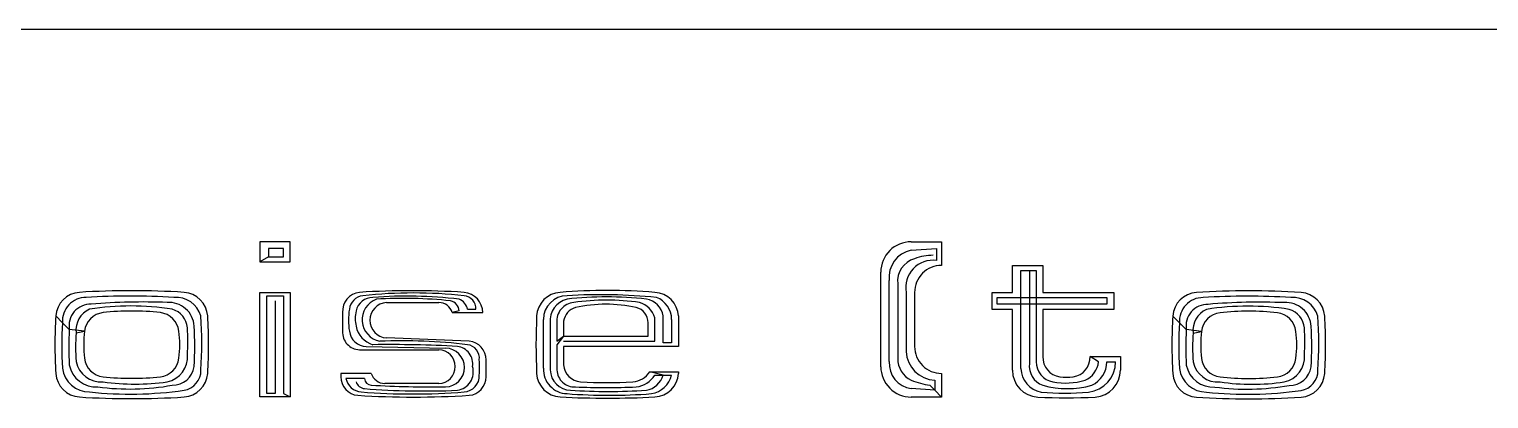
# Model space of a CAD drawing. Header units: millimetres. Extents: x 0 to 494, y 0 to 44.
# Drawn here: x 303.65 to 329.62, y 37.02 to 43.6 of the extents above; entities that cross this region are included whole.
import ezdxf

# ---------------------------------------------------------------- set-up
doc = ezdxf.new("R2010")
doc.units = ezdxf.units.MM
doc.layers.add('Contour', color=7, linetype='CONTINUOUS')
doc.layers.add('Engraving', color=7, linetype='CONTINUOUS')

msp = doc.modelspace()

# ---------------------------------------------------------------- linework, layer by layer
at = {"layer": 'Contour', "color": 7, "linetype": 'CONTINUOUS'}
msp.add_line((1.27, 43.6), (481.73, 43.6), dxfattribs=at)
at = {"layer": 'Engraving', "color": 7, "linetype": 'CONTINUOUS'}
for p, q in [((308.29308, 39.817), (307.75249, 39.817)), ((307.75249, 39.817), (307.75249, 39.45661)), ((308.29308, 39.45661), (308.29308, 39.817)), ((319.34208, 39.816), (319.88266, 39.816)), ((319.88266, 39.816), (319.88266, 39.39554)), ((307.90265, 39.54671), (307.75249, 39.45661)), ((308.17295, 39.69687), (307.90265, 39.69687)), ((307.90265, 39.69687), (307.90265, 39.54671)), ((307.90265, 39.54671), (308.17295, 39.54671)), ((308.17295, 39.54671), (308.17295, 39.69687)), ((319.34208, 39.66584), (319.79257, 39.69587)), ((319.79257, 39.69587), (319.79257, 39.48564)), ((307.75249, 39.45661), (308.29308, 39.45661)), ((318.80149, 37.59359), (318.80149, 39.27541)), ((321.14388, 38.91402), (321.14388, 39.39454)), ((321.14388, 39.39454), (321.68447, 39.39454)), ((321.29404, 37.56255), (321.29404, 39.30445)), ((321.29404, 39.30445), (321.56434, 39.30445)), ((321.44421, 39.30445), (321.44421, 37.65265)), ((321.56434, 39.30445), (321.56434, 38.70379)), ((321.68447, 39.39454), (321.68447, 38.91402)), ((318.95165, 37.68368), (318.95165, 39.12525)), ((319.10182, 39.06518), (319.10182, 37.74375)), ((307.75249, 37.054), (307.75249, 38.91602)), ((307.75249, 38.91602), (308.29308, 38.91602)), ((307.87262, 37.11407), (307.87262, 38.85596)), ((307.87262, 38.85596), (308.17295, 38.85596)), ((308.02278, 38.76586), (308.02278, 37.11407)), ((308.17295, 38.85596), (308.17295, 37.11407)), ((308.29308, 38.91602), (308.29308, 37.054)), ((310.00437, 38.73583), (310.93538, 38.73583)), ((319.25198, 38.91502), (319.25198, 37.86388)), ((319.40214, 38.91502), (319.40214, 37.95398)), ((320.78349, 38.6137), (320.78349, 38.91402)), ((320.78349, 38.91402), (321.14388, 38.91402)), ((320.87359, 38.70379), (320.87359, 38.82392)), ((320.87359, 38.82392), (322.82571, 38.82392)), ((321.56434, 38.70379), (320.87359, 38.70379)), ((322.82571, 38.70379), (321.56434, 38.70379)), ((321.56434, 38.70379), (321.56434, 37.68268)), ((321.68447, 38.91402), (322.94584, 38.91402)), ((322.82571, 38.82392), (322.82571, 38.70379)), ((322.94584, 38.91402), (322.94584, 38.6137)), ((304.23965, 38.37543), (304.11952, 38.49557)), ((309.22352, 38.55563), (309.22352, 38.22527)), ((311.29577, 38.58566), (311.17564, 38.55563)), ((311.17564, 38.55563), (311.71623, 38.55563)), ((311.44593, 38.6157), (311.5961, 38.6157)), ((314.77877, 38.04508), (314.77877, 38.46553)), ((314.92893, 38.01504), (314.92893, 38.49557)), ((315.19923, 38.49557), (315.19923, 37.95498)), ((321.14388, 38.6137), (320.78349, 38.6137)), ((321.14388, 37.53252), (321.14388, 38.6137)), ((322.94584, 38.6137), (321.68447, 38.6137)), ((321.68447, 38.6137), (321.68447, 37.77278)), ((324.11665, 38.37243), (323.99652, 38.49257)), ((304.35978, 38.2553), (304.23965, 38.37543)), ((304.63008, 38.22527), (304.35978, 38.2553)), ((304.47991, 38.19524), (304.63008, 38.22527)), ((312.79662, 37.56455), (312.79662, 38.4355)), ((312.91675, 38.37543), (312.91675, 37.53452)), ((313.03688, 38.37543), (313.03688, 38.04508)), ((313.15701, 38.40547), (313.15701, 38.13517)), ((314.65864, 38.13517), (314.65864, 38.37543)), ((315.0791, 38.4355), (315.0791, 38.01504)), ((324.23678, 38.2523), (324.11665, 38.37243)), ((324.50708, 38.22227), (324.23678, 38.2523)), ((324.35691, 38.19224), (324.50708, 38.22227)), ((309.64398, 37.95498), (311.05551, 37.92495)), ((311.47597, 38.04508), (310.00437, 38.10514)), ((313.03688, 38.04508), (313.15701, 38.13517)), ((313.15701, 38.13517), (313.03688, 37.98501)), ((313.03688, 37.98501), (313.03688, 37.53452)), ((313.15701, 38.13517), (314.65864, 38.13517)), ((313.15701, 38.04508), (314.77877, 38.04508)), ((315.19923, 37.95498), (313.15701, 37.95498)), ((313.15701, 37.95498), (313.15701, 37.62462)), ((315.0791, 38.01504), (314.92893, 38.01504)), ((309.52385, 37.89491), (310.93538, 37.89491)), ((311.77629, 37.41439), (311.77629, 37.71472)), ((322.67554, 37.68268), (322.52538, 37.77278)), ((322.52538, 37.77278), (323.06597, 37.77278)), ((322.82571, 37.68268), (322.97587, 37.68268)), ((323.06597, 37.77278), (323.06597, 37.53252)), ((309.73408, 37.47446), (309.19349, 37.47446)), ((309.19349, 37.47446), (309.19349, 37.41439)), ((314.92893, 37.44442), (314.68867, 37.50449)), ((314.68867, 37.50449), (315.19923, 37.50449)), ((314.77877, 37.44442), (315.0791, 37.44442)), ((315.19923, 37.50449), (315.19923, 37.47446)), ((319.88266, 37.47346), (319.88266, 37.053)), ((309.61395, 37.38436), (309.28359, 37.38436)), ((310.93538, 37.29426), (309.97434, 37.29426)), ((319.76253, 37.17313), (319.34208, 37.20316)), ((319.67243, 37.26323), (319.76253, 37.17313)), ((319.76253, 37.35333), (319.76253, 37.17313)), ((319.76253, 37.17313), (319.88266, 37.053)), ((308.29308, 37.054), (307.75249, 37.054)), ((308.02278, 37.11407), (307.87262, 37.11407)), ((308.17295, 37.11407), (308.29308, 37.054)), ((319.88266, 37.053), (319.34208, 37.053))]:
    msp.add_line(p, q, dxfattribs=at)
for centre, radius, start, end in [((319.33922, 39.27826), 0.53774, 89.69622, 180.30378), ((319.43693, 39.18605), 0.48907, 101.18315, 187.14154), ((319.51462, 39.11534), 0.41584, 105.69305, 186.92682), ((319.73346, 39.00026), 0.48897, 83.05771, 190.03861), ((319.72482, 38.67944), 0.89634, 89.50935, 111.10034), ((319.88013, 38.91756), 0.47799, 89.69622, 180.30378), ((304.56814, 38.46741), 0.4495, 93.59155, 176.40845), ((304.65563, 38.40865), 0.4173, 89.38526, 184.5646), ((304.74017, 38.32006), 0.38586, 88.50968, 189.66155), ((305.47099, 24.15089), 14.79446, 86.39201, 93.60799), ((305.44096, 26.44226), 12.40826, 86.39201, 93.60799), ((305.66409, 28.00418), 10.74056, 87.66504, 94.88102), ((306.13392, 38.28787), 0.44911, 3.51029, 94.11786), ((306.25824, 38.36428), 0.46308, 16.46988, 94.51308), ((306.37384, 38.46741), 0.4495, 3.59155, 86.40845), ((309.56187, 38.57901), 0.33915, 96.43613, 183.95273), ((309.61202, 38.58759), 0.26983, 95.9784, 174.0216), ((309.76218, 38.5205), 0.30543, 89.63821, 167.68141), ((310.45486, 24.15089), 14.79446, 86.39201, 93.60799), ((309.96473, 38.42933), 0.39259, 110.97863, 258.16921), ((310.48489, 30.70763), 8.19799, 83.69031, 96.30969), ((310.0249, 38.42048), 0.31601, 93.72524, 266.27476), ((310.37137, 30.72395), 8.1247, 83.46695, 94.28645), ((310.29448, 30.40277), 8.40629, 84.1889, 93.2072), ((310.93419, 38.48397), 0.25186, 16.53111, 89.7291), ((311.10627, 38.58041), 0.18957, 1.5876, 78.02354), ((311.19729, 38.56116), 0.25455, 12.37088, 67.24026), ((311.35767, 38.55856), 0.35857, 359.53125, 445.48964), ((311.36553, 38.62605), 0.2308, 357.42762, 444.94423), ((313.1186, 38.47391), 0.44264, 92.8041, 177.1959), ((313.22053, 38.43205), 0.42392, 90.46682, 179.53318), ((313.31905, 38.40557), 0.40342, 104.64107, 184.28357), ((313.36534, 38.40705), 0.32998, 94.89065, 185.49821), ((313.93786, 28.25298), 10.69615, 85.49085, 94.50915), ((313.92284, 32.41303), 6.42176, 83.69031, 96.30969), ((313.82253, 28.74913), 10.12494, 84.40993, 93.42823), ((313.92284, 34.62459), 4.15274, 81.89289, 98.10711), ((313.90783, 36.22358), 2.48174, 77.41866, 102.58134), ((314.39247, 38.34952), 0.40335, 16.71531, 73.28469), ((314.57657, 38.44353), 0.35619, 8.401, 81.599), ((314.75712, 38.47391), 0.44264, 2.8041, 87.1959), ((314.65608, 38.43142), 0.42304, 0.55311, 68.8372), ((324.44514, 38.46441), 0.4495, 93.59155, 176.40845), ((324.53263, 38.40565), 0.4173, 89.38526, 184.5646), ((324.61717, 38.31706), 0.38586, 88.50968, 189.66155), ((325.34799, 24.14789), 14.79446, 86.39201, 93.60799), ((325.31796, 26.43926), 12.40826, 86.39201, 93.60799), ((325.54109, 28.00118), 10.74056, 87.66504, 94.88102), ((326.01092, 38.28487), 0.44911, 3.51029, 94.11786), ((326.13524, 38.36128), 0.46308, 16.46988, 94.51308), ((326.25084, 38.46441), 0.4495, 3.59155, 86.40845), ((312.21653, 37.98501), 8.11309, 176.39201, 183.60799), ((304.89171, 38.2388), 0.41409, 114.47136, 186.03887), ((305.00503, 38.18068), 0.37759, 96.78203, 173.21797), ((305.45597, 33.97234), 4.70129, 80.99562, 99.00438), ((305.47099, 33.93824), 4.64553, 83.69031, 96.30969), ((305.93695, 38.18068), 0.37759, 6.78203, 83.21797), ((306.08333, 38.25122), 0.38026, 5.14736, 73.43145), ((299.08161, 38.01504), 7.63585, 356.39201, 363.60799), ((298.72545, 37.98501), 8.11309, 356.39201, 363.60799), ((310.57556, 38.42048), 1.24728, 170.99562, 189.00438), ((310.06932, 38.45052), 0.62044, 167.41866, 192.58134), ((323.47719, 37.98501), 10.81276, 177.29362, 182.70638), ((313.4508, 38.36051), 0.2972, 106.32832, 171.29983), ((314.38676, 38.38088), 0.27193, 358.85338, 436.89658), ((332.09353, 37.98201), 8.11309, 176.39201, 183.60799), ((324.76871, 38.2358), 0.41409, 114.47136, 186.03887), ((324.88203, 38.17768), 0.37759, 96.78203, 173.21797), ((325.33297, 33.96934), 4.70129, 80.99562, 99.00438), ((325.34799, 33.93524), 4.64553, 83.69031, 96.30969), ((325.81395, 38.17768), 0.37759, 6.78203, 83.21797), ((325.96033, 38.24822), 0.38026, 5.14736, 73.43145), ((318.95861, 38.01204), 7.63585, 356.39201, 363.60799), ((318.60245, 37.98201), 8.11309, 356.39201, 363.60799), ((310.66963, 37.96999), 6.44275, 176.39201, 183.60799), ((309.36088, 37.93996), 5.01103, 176.39201, 183.60799), ((308.52842, 37.93996), 4.05655, 176.39201, 183.60799), ((306.80296, 37.98501), 2.18613, 173.69031, 186.30969), ((304.13901, 37.98501), 2.18613, 353.69031, 366.30969), ((302.65171, 38.04508), 3.81792, 356.39201, 363.60799), ((300.86666, 37.95498), 5.72689, 356.39201, 363.60799), ((309.53281, 38.20475), 0.30997, 176.2036, 268.34378), ((309.64706, 38.2604), 0.30544, 186.60434, 269.42123), ((309.89087, 38.40194), 0.43577, 191.45828, 253.0891), ((330.54663, 37.96699), 6.44275, 176.39201, 183.60799), ((329.23788, 37.93696), 5.01103, 176.39201, 183.60799), ((328.40542, 37.93696), 4.05655, 176.39201, 183.60799), ((326.67996, 37.98201), 2.18613, 173.69031, 186.30969), ((324.01601, 37.98201), 2.18613, 353.69031, 366.30969), ((322.52871, 38.04208), 3.81792, 356.39201, 363.60799), ((320.74366, 37.95198), 5.72689, 356.39201, 363.60799), ((310.03827, 14.13752), 23.84906, 87.04979, 90.65868), ((310.28426, 28.11365), 9.93948, 83.28825, 92.30655), ((311.04725, 37.57957), 0.34547, -88.63044, 88.63044), ((311.22259, 37.64106), 0.31687, 351.56611, 442.17368), ((311.41368, 37.74302), 0.24413, 353.34181, 442.40816), ((311.44887, 37.71875), 0.32745, 359.29449, 445.25289), ((319.88013, 37.95144), 0.47799, 179.69622, 270.30378), ((304.92451, 37.77693), 0.45406, 191.72166, 274.53855), ((305.00503, 37.78934), 0.37759, 186.78203, 263.21797), ((305.93695, 37.78934), 0.37759, 276.78203, 353.21797), ((306.00943, 37.76889), 0.45406, 281.72166, 364.53855), ((310.9282, 37.59459), 0.30041, -88.63044, 88.63044), ((309.51284, 37.57957), 2.14758, 356.39201, 363.60799), ((319.4047, 37.65292), 0.45409, 176.11466, 262.07306), ((319.52854, 37.73721), 0.42677, 179.12174, 244.09326), ((319.78121, 37.88255), 0.52956, 182.0208, 267.9792), ((321.93061, 37.68258), 0.36628, 179.98432, 259.62682), ((322.03896, 37.76286), 0.35463, 178.39712, 261.21402), ((322.17089, 37.76286), 0.35463, 278.78598, 361.60288), ((322.26903, 37.72579), 0.4088, 293.9975, 353.94775), ((322.44554, 37.67023), 0.53047, -84.61274, 1.34566), ((322.34954, 37.69169), 0.47625, 295.61247, 358.91708), ((324.80151, 37.77393), 0.45406, 191.72166, 274.53855), ((324.88203, 37.78634), 0.37759, 186.78203, 263.21797), ((325.81395, 37.78634), 0.37759, 276.78203, 353.21797), ((325.88643, 37.76589), 0.45406, 281.72166, 364.53855), ((304.56814, 37.50261), 0.4495, 183.59155, 266.40845), ((304.7183, 37.62677), 0.48267, 187.40563, 270.22252), ((304.83642, 37.71888), 0.48587, 191.1862, 274.00309), ((305.47099, 42.03178), 4.64553, 263.69031, 276.30969), ((306.19968, 37.65077), 0.38662, 268.82791, 351.64481), ((306.34783, 37.5246), 0.35463, 278.78598, 361.60288), ((306.37384, 37.50261), 0.4495, 273.59155, 356.40845), ((309.52091, 37.41036), 0.32745, 179.29449, 265.25289), ((309.97553, 37.54612), 0.25186, 196.53111, 269.7291), ((311.21873, 37.50146), 0.33069, 278.17309, 376.35646), ((311.36839, 37.43163), 0.28806, 273.47961, 362.54596), ((311.44887, 37.41036), 0.32745, 274.74711, 360.70551), ((313.1186, 37.49611), 0.44264, 182.8041, 267.1959), ((313.22972, 37.54732), 0.43344, 177.72128, 268.32885), ((313.2957, 37.55308), 0.37941, 182.8041, 267.1959), ((313.35064, 37.5478), 0.31404, 182.42253, 273.03009), ((313.48227, 37.64955), 0.32621, 184.38312, 265.61688), ((314.36495, 37.70366), 0.38008, 273.52906, 328.39845), ((314.40352, 37.66943), 0.43754, 275.88959, 329.0528), ((314.55954, 37.55287), 0.38498, 280.3349, 343.63952), ((314.64759, 37.5534), 0.44506, 279.19476, 345.82614), ((314.75712, 37.49611), 0.44264, 272.8041, 357.1959), ((319.33922, 37.59074), 0.53774, 179.69622, 270.30378), ((321.62003, 37.52749), 0.47618, 179.39409, 266.91069), ((321.72637, 37.56844), 0.43237, 180.78004, 260.42255), ((321.81225, 37.61), 0.3705, 173.38953, 249.82547), ((322.10492, 38.36214), 0.95732, 262.79116, 277.20884), ((322.58289, 37.53398), 0.48308, 273.86841, 359.82681), ((324.44514, 37.49961), 0.4495, 183.59155, 266.40845), ((324.5953, 37.62377), 0.48267, 187.40563, 270.22252), ((324.71342, 37.71588), 0.48587, 191.1862, 274.00309), ((325.34799, 42.02878), 4.64553, 263.69031, 276.30969), ((326.07668, 37.64777), 0.38662, 268.82791, 351.64481), ((326.22483, 37.5216), 0.35463, 278.78598, 361.60288), ((326.25084, 37.49961), 0.4495, 273.59155, 356.40845), ((305.44237, 43.80738), 6.7023, 263.81419, 278.23187), ((305.43629, 41.41875), 4.22266, 262.29757, 280.30633), ((305.53105, 41.33011), 4.04626, 261.89289, 278.10711), ((309.5758, 37.44093), 0.29764, 190.95604, 265.77688), ((309.62744, 37.37495), 0.17132, 197.19815, 265.48223), ((310.46988, 48.7592), 11.65116, 265.49085, 274.50915), ((309.74026, 37.39055), 0.12647, 182.8041, 267.1959), ((310.67799, 50.28725), 13.12629, 265.35038, 272.56636), ((310.87144, 58.22179), 20.9884, 266.89361, 270.50249), ((313.95287, 47.89076), 10.73791, 266.39201, 273.60799), ((313.90783, 48.67023), 11.44881, 267.29362, 272.70638), ((313.92284, 44.70686), 7.39723, 266.39201, 273.60799), ((319.86341, 38.61419), 1.36439, 247.53604, 261.95372), ((322.11994, 38.8597), 1.65576, 254.75161, 285.24839), ((322.08729, 38.52827), 1.22636, 259.54077, 286.48481), ((325.31937, 43.80438), 6.7023, 263.81419, 278.23187), ((325.31329, 41.41575), 4.22266, 262.29757, 280.30633), ((325.40805, 41.32711), 4.04626, 261.89289, 278.10711), ((305.47099, 51.81914), 14.79446, 266.39201, 273.60799), ((310.48489, 52.80176), 15.74894, 266.39201, 273.60799), ((313.93786, 54.84339), 17.80926, 267.29362, 272.70638), ((313.96789, 46.63464), 9.55013, 265.49085, 274.50915), ((322.10492, 47.8527), 10.81276, 267.29362, 272.70638), ((322.07489, 41.582), 4.45976, 264.59025, 275.40975), ((325.34799, 51.81614), 14.79446, 266.39201, 273.60799)]:
    msp.add_arc(centre, radius, start, end, dxfattribs=at)

doc.saveas('drawing.dxf')
